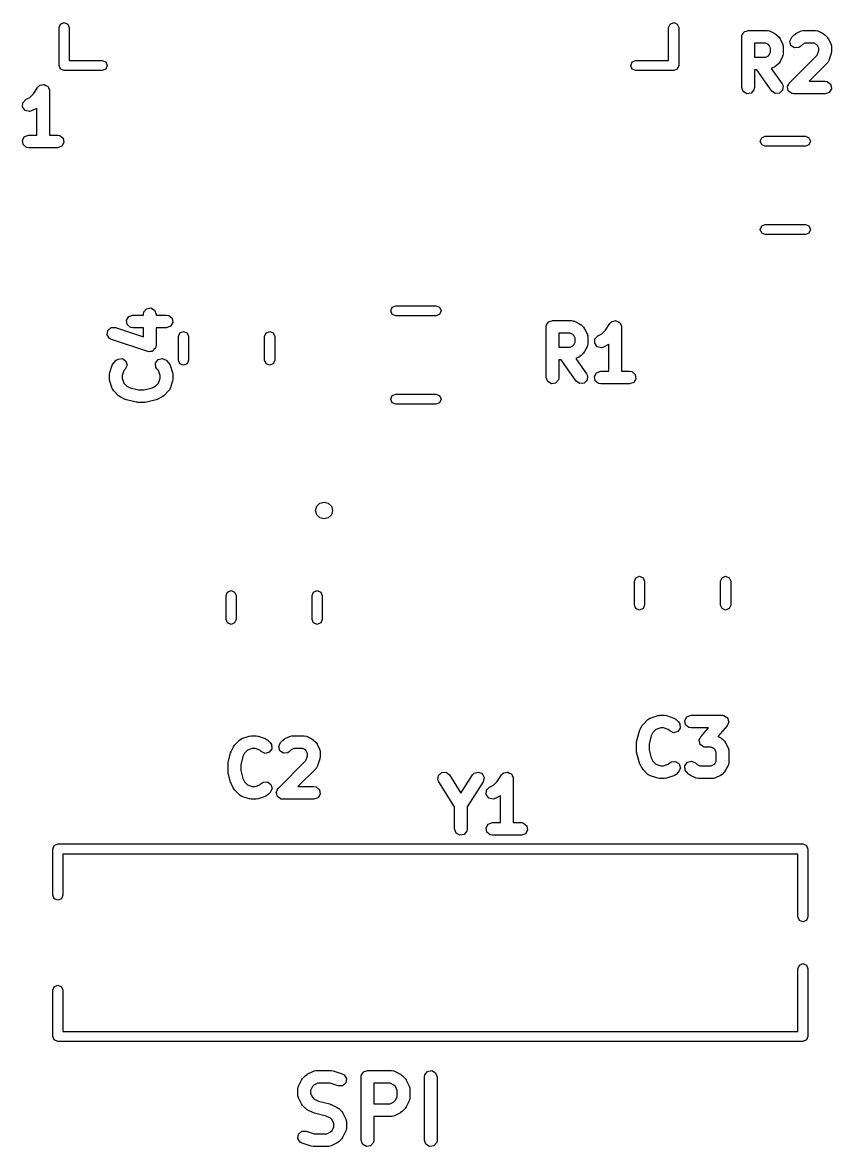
# Model space of a CAD drawing. Extents: x 83.4 to 116.6, y -116.6 to -83.4.
# Drawn here: x 95.9 to 105.48, y -116.41 to -103.1 of the extents above; entities that cross this region are included whole.
import ezdxf

# ---------------------------------------------------------------- set-up
doc = ezdxf.new("R2010")
doc.units = 0
doc.layers.add('BLACK', color=7, linetype='CONTINUOUS')

msp = doc.modelspace()

# ---------------------------------------------------------------- linework, layer by layer
at = {"layer": 'BLACK', "linetype": 'CONTINUOUS'}
for p, q in [((96.33, -103.16), (96.3476, -103.118)), ((96.33, -103.61), (96.33, -103.16)), ((96.3476, -103.118), (96.39, -103.1)), ((96.39, -103.1), (96.4324, -103.118)), ((96.4324, -103.118), (96.45, -103.16)), ((96.45, -103.16), (96.45, -103.55)), ((103.55, -103.16), (103.568, -103.118)), ((103.55, -103.55), (103.55, -103.16)), ((103.568, -103.118), (103.61, -103.1)), ((103.61, -103.1), (103.652, -103.118)), ((103.652, -103.118), (103.67, -103.16)), ((103.67, -103.16), (103.67, -103.61)), ((104.415, -103.271), (104.416, -103.261)), ((104.415, -103.871), (104.415, -103.271)), ((104.416, -103.258), (104.417, -103.255)), ((104.416, -103.261), (104.416, -103.258)), ((104.417, -103.255), (104.419, -103.245)), ((104.419, -103.245), (104.432, -103.23)), ((104.432, -103.23), (104.441, -103.213)), ((104.441, -103.213), (104.448, -103.211)), ((104.448, -103.211), (104.452, -103.206)), ((104.452, -103.206), (104.471, -103.203)), ((104.471, -103.203), (104.49, -103.196)), ((104.49, -103.196), (104.718, -103.196)), ((104.718, -103.196), (104.744, -103.2)), ((104.744, -103.2), (104.747, -103.203)), ((104.747, -103.203), (104.752, -103.204)), ((104.752, -103.204), (104.809, -103.232)), ((104.809, -103.232), (104.827, -103.246)), ((104.827, -103.246), (104.828, -103.246)), ((104.828, -103.246), (104.857, -103.275)), ((104.857, -103.275), (104.87, -103.293)), ((104.87, -103.293), (104.871, -103.294)), ((104.871, -103.294), (104.899, -103.352)), ((104.986, -103.321), (105.008, -103.275)), ((105.008, -103.275), (105.036, -103.246)), ((105.036, -103.246), (105.055, -103.234)), ((105.055, -103.234), (105.056, -103.232)), ((105.056, -103.232), (105.113, -103.204)), ((105.113, -103.204), (105.138, -103.196)), ((105.138, -103.196), (105.142, -103.197)), ((105.142, -103.197), (105.147, -103.196)), ((105.147, -103.196), (105.29, -103.196)), ((105.29, -103.196), (105.315, -103.2)), ((105.315, -103.2), (105.319, -103.203)), ((105.319, -103.203), (105.323, -103.204)), ((105.323, -103.204), (105.38, -103.232)), ((105.38, -103.232), (105.398, -103.246)), ((105.398, -103.246), (105.4, -103.246)), ((105.4, -103.246), (105.428, -103.275)), ((105.428, -103.275), (105.441, -103.293)), ((105.441, -103.293), (105.442, -103.294)), ((105.442, -103.294), (105.471, -103.352)), ((104.565, -103.346), (104.565, -103.51)), ((104.7, -103.346), (104.565, -103.346)), ((104.731, -103.361), (104.7, -103.346)), ((104.742, -103.372), (104.731, -103.361)), ((104.757, -103.403), (104.742, -103.372)), ((104.757, -103.453), (104.757, -103.403)), ((104.899, -103.352), (104.907, -103.377)), ((104.907, -103.377), (104.906, -103.381)), ((104.906, -103.381), (104.907, -103.385)), ((104.907, -103.385), (104.907, -103.471)), ((104.999, -103.371), (104.986, -103.321)), ((105.042, -103.4), (104.999, -103.371)), ((105.093, -103.396), (105.042, -103.4)), ((105.114, -103.381), (105.093, -103.396)), ((105.134, -103.361), (105.114, -103.381)), ((105.164, -103.346), (105.134, -103.361)), ((105.272, -103.346), (105.164, -103.346)), ((105.302, -103.361), (105.272, -103.346)), ((105.314, -103.372), (105.302, -103.361)), ((105.31, -103.488), (105.329, -103.43)), ((105.329, -103.403), (105.314, -103.372)), ((105.329, -103.43), (105.329, -103.403)), ((105.471, -103.352), (105.478, -103.377)), ((105.479, -103.442), (105.475, -103.464)), ((105.478, -103.377), (105.477, -103.381)), ((105.477, -103.381), (105.479, -103.385)), ((105.479, -103.385), (105.479, -103.442)), ((96.45, -103.55), (96.84, -103.55)), ((96.84, -103.55), (96.8824, -103.568)), ((96.8824, -103.568), (96.9, -103.61)), ((103.1, -103.61), (103.118, -103.568)), ((103.118, -103.568), (103.16, -103.55)), ((103.16, -103.55), (103.55, -103.55)), ((104.565, -103.51), (104.7, -103.51)), ((104.7, -103.51), (104.731, -103.495)), ((104.731, -103.495), (104.742, -103.484)), ((104.742, -103.484), (104.757, -103.453)), ((104.857, -103.581), (104.828, -103.61)), ((104.858, -103.58), (104.857, -103.581)), ((104.871, -103.562), (104.858, -103.58)), ((104.899, -103.504), (104.871, -103.562)), ((104.9, -103.5), (104.899, -103.504)), ((104.903, -103.497), (104.9, -103.5)), ((104.907, -103.471), (104.903, -103.497)), ((104.979, -103.818), (105.31, -103.488)), ((105.428, -103.581), (105.213, -103.796)), ((105.43, -103.577), (105.428, -103.581)), ((105.434, -103.575), (105.43, -103.577)), ((105.446, -103.552), (105.434, -103.575)), ((105.475, -103.466), (105.446, -103.552)), ((105.475, -103.464), (105.475, -103.466)), ((96.3476, -103.652), (96.33, -103.61)), ((96.39, -103.67), (96.3476, -103.652)), ((96.84, -103.67), (96.39, -103.67)), ((96.8824, -103.652), (96.84, -103.67)), ((96.9, -103.61), (96.8824, -103.652)), ((103.118, -103.652), (103.1, -103.61)), ((103.16, -103.67), (103.118, -103.652)), ((103.61, -103.67), (103.16, -103.67)), ((103.652, -103.652), (103.61, -103.67)), ((103.67, -103.61), (103.652, -103.652)), ((104.593, -103.66), (104.565, -103.66)), ((104.565, -103.66), (104.565, -103.871)), ((104.771, -103.914), (104.593, -103.66)), ((104.809, -103.624), (104.766, -103.645)), ((104.766, -103.645), (104.894, -103.828)), ((104.81, -103.622), (104.809, -103.624)), ((104.828, -103.61), (104.81, -103.622)), ((96.0792, -103.867), (96.0972, -103.848)), ((96.0972, -103.848), (96.1013, -103.847)), ((96.1013, -103.847), (96.1041, -103.844)), ((96.1041, -103.844), (96.1255, -103.84)), ((96.1255, -103.84), (96.1464, -103.834)), ((96.1464, -103.834), (96.1503, -103.835)), ((96.1503, -103.835), (96.1546, -103.835)), ((96.1546, -103.835), (96.1734, -103.845)), ((96.1734, -103.845), (96.1934, -103.854)), ((104.894, -103.828), (104.905, -103.851)), ((104.959, -103.858), (104.97, -103.838)), ((104.97, -103.838), (104.979, -103.818)), ((105.213, -103.796), (105.404, -103.796)), ((105.404, -103.796), (105.429, -103.8)), ((105.429, -103.8), (105.469, -103.833)), ((105.469, -103.833), (105.478, -103.884)), ((95.9829, -103.99), (96.0261, -103.946)), ((96.0261, -103.946), (96.0792, -103.867)), ((96.1934, -103.854), (96.1953, -103.858)), ((96.1953, -103.858), (96.199, -103.86)), ((96.199, -103.86), (96.2065, -103.881)), ((96.2065, -103.881), (96.2161, -103.9)), ((96.2161, -103.9), (96.2151, -103.904)), ((96.2151, -103.904), (96.2166, -103.908)), ((96.2166, -103.908), (96.2166, -104.433)), ((104.432, -103.919), (104.415, -103.871)), ((104.476, -103.945), (104.432, -103.919)), ((104.527, -103.936), (104.476, -103.945)), ((104.56, -103.897), (104.527, -103.936)), ((104.565, -103.871), (104.56, -103.897)), ((104.813, -103.943), (104.771, -103.914)), ((104.864, -103.939), (104.813, -103.943)), ((104.9, -103.903), (104.864, -103.939)), ((104.905, -103.851), (104.9, -103.903)), ((104.958, -103.864), (104.959, -103.861)), ((104.963, -103.886), (104.958, -103.864)), ((104.959, -103.861), (104.959, -103.858)), ((104.967, -103.908), (104.963, -103.886)), ((104.97, -103.911), (104.967, -103.908)), ((104.971, -103.914), (104.97, -103.911)), ((104.989, -103.927), (104.971, -103.914)), ((105.007, -103.941), (104.989, -103.927)), ((105.011, -103.942), (105.007, -103.941)), ((105.013, -103.943), (105.011, -103.942)), ((105.016, -103.943), (105.013, -103.943)), ((105.032, -103.946), (105.016, -103.943)), ((105.404, -103.946), (105.032, -103.946)), ((105.452, -103.928), (105.404, -103.946)), ((105.478, -103.884), (105.452, -103.928)), ((95.8982, -104.101), (95.9013, -104.05)), ((95.9288, -104.142), (95.8982, -104.101)), ((95.9013, -104.05), (95.9366, -104.013)), ((95.9366, -104.013), (95.9829, -103.99)), ((96.0666, -104.114), (96.0619, -104.117)), ((96.0666, -104.433), (96.0666, -104.114)), ((95.9787, -104.154), (95.9288, -104.142)), ((96.0037, -104.147), (95.9787, -104.154)), ((96.0608, -104.118), (96.0037, -104.147)), ((96.0619, -104.117), (96.0608, -104.118)), ((95.8963, -104.495), (95.9219, -104.451)), ((95.9052, -104.546), (95.8963, -104.495)), ((95.9219, -104.451), (95.9701, -104.433)), ((95.9701, -104.433), (96.0666, -104.433)), ((96.2166, -104.433), (96.313, -104.433)), ((96.313, -104.433), (96.3386, -104.438)), ((96.3386, -104.438), (96.3779, -104.471)), ((96.3779, -104.471), (96.3869, -104.521)), ((104.635, -104.507), (104.653, -104.465)), ((104.653, -104.549), (104.635, -104.507)), ((104.653, -104.465), (104.695, -104.447)), ((104.695, -104.447), (105.17, -104.447)), ((105.17, -104.447), (105.212, -104.465)), ((105.212, -104.465), (105.23, -104.507)), ((105.23, -104.507), (105.212, -104.549)), ((95.9445, -104.579), (95.9052, -104.546)), ((95.9701, -104.583), (95.9445, -104.579)), ((96.313, -104.583), (95.9701, -104.583)), ((96.3612, -104.566), (96.313, -104.583)), ((96.3869, -104.521), (96.3612, -104.566)), ((104.695, -104.567), (104.653, -104.549)), ((105.17, -104.567), (104.695, -104.567)), ((105.212, -104.549), (105.17, -104.567)), ((104.635, -105.552), (104.653, -105.51)), ((104.653, -105.594), (104.635, -105.552)), ((104.653, -105.51), (104.695, -105.492)), ((104.695, -105.492), (105.17, -105.492)), ((105.17, -105.492), (105.212, -105.51)), ((105.212, -105.51), (105.23, -105.552)), ((105.23, -105.552), (105.212, -105.594)), ((104.695, -105.612), (104.653, -105.594)), ((105.17, -105.612), (104.695, -105.612)), ((105.212, -105.594), (105.17, -105.612)), ((97.3323, -106.529), (97.3653, -106.49)), ((97.3653, -106.49), (97.4158, -106.481)), ((97.4158, -106.481), (97.4603, -106.506)), ((97.4603, -106.506), (97.4778, -106.554)), ((100.259, -106.516), (100.277, -106.474)), ((100.277, -106.474), (100.319, -106.456)), ((100.319, -106.456), (100.794, -106.456)), ((100.794, -106.456), (100.836, -106.474)), ((100.836, -106.474), (100.854, -106.516)), ((97.129, -106.627), (97.1546, -106.583)), ((97.1379, -106.678), (97.129, -106.627)), ((97.1546, -106.583), (97.2028, -106.565)), ((97.2028, -106.565), (97.3278, -106.565)), ((97.3278, -106.554), (97.3323, -106.529)), ((97.3278, -106.565), (97.3278, -106.554)), ((97.4778, -106.554), (97.4778, -106.565)), ((97.4778, -106.565), (97.6028, -106.565)), ((97.6028, -106.565), (97.6285, -106.57)), ((97.6285, -106.57), (97.6678, -106.603)), ((97.6678, -106.603), (97.6767, -106.653)), ((100.277, -106.559), (100.259, -106.516)), ((100.319, -106.576), (100.277, -106.559)), ((100.794, -106.576), (100.319, -106.576)), ((100.836, -106.559), (100.794, -106.576)), ((100.854, -106.516), (100.836, -106.559)), ((102.132, -106.646), (102.136, -106.641)), ((102.136, -106.641), (102.156, -106.638)), ((102.156, -106.638), (102.174, -106.631)), ((102.174, -106.631), (102.403, -106.631)), ((102.403, -106.631), (102.428, -106.636)), ((102.428, -106.636), (102.432, -106.638)), ((102.432, -106.638), (102.436, -106.639)), ((102.436, -106.639), (102.493, -106.668)), ((102.872, -106.646), (102.877, -106.644)), ((102.877, -106.644), (102.879, -106.641)), ((102.879, -106.641), (102.901, -106.637)), ((102.901, -106.637), (102.922, -106.631)), ((102.922, -106.631), (102.926, -106.633)), ((102.926, -106.633), (102.93, -106.632)), ((102.93, -106.632), (102.949, -106.643)), ((102.949, -106.643), (102.969, -106.652)), ((96.9008, -106.798), (96.9083, -106.747)), ((96.9083, -106.747), (96.9467, -106.713)), ((96.9467, -106.713), (96.998, -106.712)), ((96.998, -106.712), (97.3278, -106.822)), ((97.1772, -106.711), (97.1379, -106.678)), ((97.2028, -106.715), (97.1772, -106.711)), ((97.3278, -106.715), (97.2028, -106.715)), ((97.3278, -106.822), (97.3278, -106.715)), ((97.6028, -106.715), (97.4778, -106.715)), ((97.4778, -106.715), (97.4778, -106.926)), ((97.651, -106.698), (97.6028, -106.715)), ((97.6767, -106.653), (97.651, -106.698)), ((97.7444, -106.82), (97.762, -106.778)), ((97.762, -106.778), (97.8044, -106.76)), ((97.8044, -106.76), (97.8469, -106.778)), ((97.8469, -106.778), (97.8644, -106.82)), ((98.7644, -106.82), (98.782, -106.778)), ((98.782, -106.778), (98.8244, -106.76)), ((98.8244, -106.76), (98.8669, -106.778)), ((98.8669, -106.778), (98.8844, -106.82)), ((102.099, -106.706), (102.101, -106.696)), ((102.099, -107.306), (102.099, -106.706)), ((102.1, -106.693), (102.102, -106.69)), ((102.101, -106.696), (102.1, -106.693)), ((102.102, -106.69), (102.103, -106.68)), ((102.103, -106.68), (102.116, -106.665)), ((102.116, -106.665), (102.126, -106.649)), ((102.126, -106.649), (102.132, -106.646)), ((102.493, -106.668), (102.511, -106.681)), ((102.511, -106.681), (102.513, -106.682)), ((102.513, -106.682), (102.541, -106.71)), ((102.541, -106.71), (102.554, -106.729)), ((102.554, -106.729), (102.555, -106.73)), ((102.555, -106.73), (102.584, -106.787)), ((102.758, -106.787), (102.801, -106.744)), ((102.801, -106.744), (102.854, -106.664)), ((102.854, -106.664), (102.872, -106.646)), ((102.969, -106.652), (102.971, -106.656)), ((102.971, -106.656), (102.974, -106.658)), ((102.974, -106.658), (102.982, -106.678)), ((102.982, -106.678), (102.991, -106.698)), ((102.991, -106.698), (102.99, -106.702)), ((102.99, -106.702), (102.992, -106.706)), ((102.992, -106.706), (102.992, -107.231)), ((96.9276, -106.842), (96.9008, -106.798)), ((96.9505, -106.854), (96.9276, -106.842)), ((97.3791, -106.997), (96.9505, -106.854)), ((97.7444, -107.101), (97.7444, -106.82)), ((97.8644, -106.82), (97.8644, -107.101)), ((98.7644, -107.101), (98.7644, -106.82)), ((98.8844, -106.82), (98.8844, -107.101)), ((102.249, -106.781), (102.249, -106.945)), ((102.385, -106.781), (102.249, -106.781)), ((102.415, -106.796), (102.385, -106.781)), ((102.427, -106.808), (102.415, -106.796)), ((102.442, -106.838), (102.427, -106.808)), ((102.427, -106.919), (102.442, -106.888)), ((102.442, -106.888), (102.442, -106.838)), ((102.584, -106.787), (102.591, -106.812)), ((102.592, -106.906), (102.587, -106.932)), ((102.591, -106.812), (102.59, -106.816)), ((102.59, -106.816), (102.592, -106.82)), ((102.592, -106.82), (102.592, -106.906)), ((102.674, -106.899), (102.677, -106.848)), ((102.704, -106.94), (102.674, -106.899)), ((102.677, -106.848), (102.712, -106.81)), ((102.712, -106.81), (102.758, -106.787)), ((97.3848, -106.997), (97.3791, -106.997)), ((97.3898, -107), (97.3848, -106.997)), ((97.4099, -106.996), (97.3898, -107)), ((97.4304, -106.996), (97.4099, -106.996)), ((97.4347, -106.992), (97.4304, -106.996)), ((97.4403, -106.991), (97.4347, -106.992)), ((97.4535, -106.975), (97.4403, -106.991)), ((97.4688, -106.962), (97.4535, -106.975)), ((97.4696, -106.956), (97.4688, -106.962)), ((97.4733, -106.952), (97.4696, -106.956)), ((97.4778, -106.926), (97.4733, -106.952)), ((102.249, -106.945), (102.385, -106.945)), ((102.385, -106.945), (102.415, -106.93)), ((102.415, -106.93), (102.427, -106.919)), ((102.541, -107.016), (102.513, -107.045)), ((102.542, -107.015), (102.541, -107.016)), ((102.555, -106.997), (102.542, -107.015)), ((102.584, -106.94), (102.555, -106.997)), ((102.587, -106.932), (102.584, -106.935)), ((102.584, -106.935), (102.584, -106.94)), ((102.754, -106.952), (102.704, -106.94)), ((102.779, -106.945), (102.754, -106.952)), ((102.836, -106.916), (102.779, -106.945)), ((102.837, -106.915), (102.836, -106.916)), ((102.842, -106.912), (102.837, -106.915)), ((102.842, -107.231), (102.842, -106.912)), ((96.9317, -107.245), (96.9602, -107.159)), ((96.9602, -107.159), (96.9726, -107.136)), ((96.9726, -107.136), (96.9765, -107.134)), ((96.9765, -107.134), (96.9784, -107.13)), ((96.9784, -107.13), (97.0069, -107.101)), ((97.0069, -107.101), (97.0283, -107.087)), ((97.0283, -107.087), (97.0794, -107.082)), ((97.0794, -107.082), (97.1214, -107.111)), ((97.1347, -107.161), (97.113, -107.208)), ((97.1214, -107.111), (97.1347, -107.161)), ((97.4732, -107.135), (97.5027, -107.093)), ((97.4777, -107.186), (97.4732, -107.135)), ((97.5027, -107.093), (97.5522, -107.08)), ((97.5522, -107.08), (97.5987, -107.101)), ((97.5987, -107.101), (97.6273, -107.13)), ((97.6273, -107.13), (97.6422, -107.151)), ((97.6422, -107.151), (97.6426, -107.156)), ((97.6426, -107.156), (97.6454, -107.159)), ((97.6454, -107.159), (97.674, -107.245)), ((97.762, -107.144), (97.7444, -107.101)), ((97.8044, -107.161), (97.762, -107.144)), ((97.8469, -107.144), (97.8044, -107.161)), ((97.8644, -107.101), (97.8469, -107.144)), ((98.782, -107.144), (98.7644, -107.101)), ((98.8244, -107.161), (98.782, -107.144)), ((98.8669, -107.144), (98.8244, -107.161)), ((98.8844, -107.101), (98.8669, -107.144)), ((102.278, -107.095), (102.249, -107.095)), ((102.249, -107.095), (102.249, -107.306)), ((102.455, -107.349), (102.278, -107.095)), ((102.493, -107.059), (102.45, -107.08)), ((102.45, -107.08), (102.578, -107.263)), ((102.494, -107.058), (102.493, -107.059)), ((102.513, -107.045), (102.494, -107.058)), ((96.9278, -107.269), (96.9317, -107.247)), ((96.9278, -107.326), (96.9278, -107.269)), ((96.9317, -107.247), (96.9317, -107.245)), ((97.0969, -107.224), (97.0778, -107.281)), ((97.0778, -107.281), (97.0778, -107.314)), ((97.113, -107.208), (97.0969, -107.224)), ((97.4926, -107.208), (97.4777, -107.186)), ((97.5087, -107.224), (97.4926, -107.208)), ((97.5278, -107.281), (97.5087, -107.224)), ((97.5278, -107.314), (97.5278, -107.281)), ((97.674, -107.245), (97.6773, -107.267)), ((97.6773, -107.267), (97.6778, -107.269)), ((97.6778, -107.269), (97.6778, -107.326)), ((102.117, -107.354), (102.099, -107.306)), ((102.249, -107.306), (102.244, -107.332)), ((102.578, -107.263), (102.589, -107.287)), ((102.589, -107.287), (102.585, -107.338)), ((102.672, -107.293), (102.697, -107.249)), ((102.68, -107.344), (102.672, -107.293)), ((102.697, -107.249), (102.745, -107.231)), ((102.745, -107.231), (102.842, -107.231)), ((102.992, -107.231), (103.088, -107.231)), ((103.088, -107.231), (103.114, -107.236)), ((103.114, -107.236), (103.153, -107.269)), ((103.153, -107.269), (103.162, -107.319)), ((96.9284, -107.327), (96.9278, -107.326)), ((96.9317, -107.35), (96.9284, -107.327)), ((96.9602, -107.435), (96.9317, -107.35)), ((96.963, -107.439), (96.9602, -107.435)), ((96.9634, -107.443), (96.963, -107.439)), ((96.9784, -107.465), (96.9634, -107.443)), ((97.0778, -107.314), (97.0969, -107.371)), ((97.0969, -107.371), (97.133, -107.407)), ((97.133, -107.407), (97.1719, -107.427)), ((97.1719, -107.427), (97.2692, -107.451)), ((97.3364, -107.451), (97.4338, -107.427)), ((97.4338, -107.427), (97.4727, -107.407)), ((97.4727, -107.407), (97.5087, -107.371)), ((97.5087, -107.371), (97.5278, -107.314)), ((97.6454, -107.435), (97.633, -107.458)), ((97.674, -107.35), (97.6454, -107.435)), ((97.6778, -107.326), (97.6739, -107.348)), ((97.6739, -107.348), (97.674, -107.35)), ((102.161, -107.38), (102.117, -107.354)), ((102.211, -107.371), (102.161, -107.38)), ((102.244, -107.332), (102.211, -107.371)), ((102.497, -107.378), (102.455, -107.349)), ((102.549, -107.374), (102.497, -107.378)), ((102.585, -107.338), (102.549, -107.374)), ((102.72, -107.377), (102.68, -107.344)), ((102.745, -107.381), (102.72, -107.377)), ((103.088, -107.381), (102.745, -107.381)), ((103.136, -107.363), (103.088, -107.381)), ((103.162, -107.319), (103.136, -107.363)), ((97.0355, -107.522), (96.9784, -107.465)), ((97.037, -107.522), (97.0355, -107.522)), ((97.055, -107.536), (97.037, -107.522)), ((97.1121, -107.564), (97.055, -107.536)), ((97.1157, -107.565), (97.1121, -107.564)), ((97.1275, -107.57), (97.1157, -107.565)), ((97.2418, -107.599), (97.1275, -107.57)), ((97.2692, -107.451), (97.3364, -107.451)), ((97.4782, -107.57), (97.3639, -107.599)), ((97.4811, -107.568), (97.4782, -107.57)), ((97.4935, -107.564), (97.4811, -107.568)), ((97.5506, -107.536), (97.4935, -107.564)), ((97.5518, -107.535), (97.5506, -107.536)), ((97.5701, -107.522), (97.5518, -107.535)), ((97.6273, -107.465), (97.5701, -107.522)), ((97.6292, -107.461), (97.6273, -107.465)), ((97.633, -107.458), (97.6292, -107.461)), ((100.259, -107.561), (100.277, -107.519)), ((100.277, -107.604), (100.259, -107.561)), ((100.277, -107.519), (100.319, -107.501)), ((100.319, -107.501), (100.794, -107.501)), ((100.794, -107.501), (100.836, -107.519)), ((100.836, -107.519), (100.854, -107.561)), ((100.854, -107.561), (100.836, -107.604)), ((97.2452, -107.598), (97.2418, -107.599)), ((97.26, -107.601), (97.2452, -107.598)), ((97.3457, -107.601), (97.26, -107.601)), ((97.3489, -107.6), (97.3457, -107.601)), ((97.3639, -107.599), (97.3489, -107.6)), ((100.319, -107.621), (100.277, -107.604)), ((100.794, -107.621), (100.319, -107.621)), ((100.836, -107.604), (100.794, -107.621)), ((99.3686, -108.88), (99.382, -108.83)), ((99.382, -108.93), (99.3686, -108.88)), ((99.382, -108.83), (99.4186, -108.794)), ((99.4186, -108.794), (99.4682, -108.78)), ((99.4682, -108.78), (99.4685, -108.78)), ((99.4685, -108.78), (99.4685, -108.78)), ((99.4685, -108.78), (99.4686, -108.78)), ((99.4686, -108.78), (99.4686, -108.78)), ((99.4686, -108.78), (99.5186, -108.793)), ((99.4686, -108.88), (99.4686, -108.88)), ((99.4686, -108.88), (99.4686, -108.88)), ((99.4686, -108.88), (99.4686, -108.88)), ((99.5186, -108.793), (99.5552, -108.83)), ((99.5552, -108.83), (99.5686, -108.88)), ((99.5686, -108.88), (99.5552, -108.93)), ((99.4186, -108.967), (99.382, -108.93)), ((99.4685, -108.98), (99.4186, -108.967)), ((99.5186, -108.967), (99.4685, -108.98)), ((99.4685, -108.98), (99.4685, -108.98)), ((99.5552, -108.93), (99.5186, -108.967)), ((103.145, -109.719), (103.162, -109.677)), ((103.162, -109.677), (103.205, -109.659)), ((103.205, -109.659), (103.247, -109.677)), ((103.247, -109.677), (103.265, -109.719)), ((104.165, -109.719), (104.182, -109.677)), ((104.182, -109.677), (104.225, -109.659)), ((104.225, -109.659), (104.267, -109.677)), ((104.267, -109.677), (104.285, -109.719)), ((98.3247, -109.847), (98.3671, -109.829)), ((98.3671, -109.829), (98.4095, -109.847)), ((99.3447, -109.847), (99.3871, -109.829)), ((99.3871, -109.829), (99.4295, -109.847)), ((103.145, -110), (103.145, -109.719)), ((103.265, -109.719), (103.265, -110)), ((104.165, -110), (104.165, -109.719)), ((104.285, -109.719), (104.285, -110)), ((98.3071, -109.889), (98.3247, -109.847)), ((98.3071, -110.171), (98.3071, -109.889)), ((98.4095, -109.847), (98.4271, -109.889)), ((98.4271, -109.889), (98.4271, -110.171)), ((99.3271, -109.889), (99.3447, -109.847)), ((99.3271, -110.171), (99.3271, -109.889)), ((99.4295, -109.847), (99.4471, -109.889)), ((99.4471, -109.889), (99.4471, -110.171)), ((103.162, -110.043), (103.145, -110)), ((103.205, -110.06), (103.162, -110.043)), ((103.247, -110.043), (103.205, -110.06)), ((103.265, -110), (103.247, -110.043)), ((104.182, -110.043), (104.165, -110)), ((104.225, -110.06), (104.182, -110.043)), ((104.267, -110.043), (104.225, -110.06)), ((104.285, -110), (104.267, -110.043)), ((98.3247, -110.213), (98.3071, -110.171)), ((98.3671, -110.231), (98.3247, -110.213)), ((98.4095, -110.213), (98.3671, -110.231)), ((98.4271, -110.171), (98.4095, -110.213)), ((99.3447, -110.213), (99.3271, -110.171)), ((99.3871, -110.231), (99.3447, -110.213)), ((99.4295, -110.213), (99.3871, -110.231)), ((99.4471, -110.171), (99.4295, -110.213)), ((103.205, -111.491), (103.233, -111.433)), ((103.233, -111.433), (103.247, -111.415)), ((103.247, -111.415), (103.248, -111.414)), ((103.248, -111.414), (103.305, -111.357)), ((103.305, -111.357), (103.326, -111.342)), ((103.326, -111.342), (103.33, -111.341)), ((103.33, -111.341), (103.334, -111.339)), ((103.334, -111.339), (103.42, -111.31)), ((103.42, -111.31), (103.442, -111.307)), ((103.442, -111.307), (103.443, -111.306)), ((103.443, -111.306), (103.501, -111.306)), ((103.501, -111.306), (103.523, -111.31)), ((103.523, -111.31), (103.524, -111.31)), ((103.524, -111.31), (103.61, -111.339)), ((103.61, -111.339), (103.633, -111.351)), ((103.633, -111.351), (103.635, -111.355)), ((103.635, -111.355), (103.639, -111.357)), ((103.639, -111.357), (103.668, -111.385)), ((103.668, -111.385), (103.683, -111.407)), ((103.683, -111.407), (103.687, -111.458)), ((103.741, -111.368), (103.767, -111.324)), ((103.75, -111.419), (103.741, -111.368)), ((103.789, -111.452), (103.75, -111.419)), ((103.767, -111.324), (103.815, -111.306)), ((103.815, -111.306), (104.186, -111.306)), ((104.243, -111.431), (104.133, -111.556)), ((104.186, -111.306), (104.197, -111.308)), ((104.197, -111.308), (104.201, -111.308)), ((104.201, -111.308), (104.203, -111.309)), ((104.203, -111.309), (104.212, -111.311)), ((104.212, -111.311), (104.227, -111.324)), ((104.227, -111.324), (104.245, -111.334)), ((104.25, -111.412), (104.243, -111.431)), ((104.245, -111.334), (104.247, -111.34)), ((104.247, -111.34), (104.251, -111.344)), ((104.26, -111.394), (104.25, -111.412)), ((104.251, -111.344), (104.255, -111.364)), ((104.255, -111.364), (104.261, -111.383)), ((104.261, -111.383), (104.259, -111.388)), ((104.259, -111.388), (104.26, -111.394)), ((98.4963, -111.583), (98.582, -111.554)), ((98.582, -111.554), (98.6042, -111.551)), ((98.6042, -111.551), (98.6057, -111.55)), ((98.6057, -111.55), (98.6628, -111.55)), ((98.6628, -111.55), (98.6849, -111.554)), ((98.6849, -111.554), (98.6866, -111.554)), ((98.6866, -111.554), (98.7723, -111.583)), ((99.0007, -111.587), (99.0579, -111.558)), ((99.0579, -111.558), (99.0828, -111.551)), ((99.0828, -111.551), (99.0872, -111.552)), ((99.0872, -111.552), (99.0914, -111.55)), ((99.0914, -111.55), (99.2343, -111.55)), ((99.2343, -111.55), (99.2599, -111.555)), ((99.2599, -111.555), (99.2634, -111.558)), ((99.2634, -111.558), (99.2678, -111.558)), ((99.2678, -111.558), (99.3249, -111.587)), ((103.171, -111.62), (103.199, -111.506)), ((103.199, -111.506), (103.205, -111.494)), ((103.205, -111.494), (103.205, -111.491)), ((103.343, -111.55), (103.318, -111.648)), ((103.362, -111.511), (103.343, -111.55)), ((103.398, -111.475), (103.362, -111.511)), ((103.456, -111.456), (103.398, -111.475)), ((103.488, -111.456), (103.456, -111.456)), ((103.546, -111.475), (103.488, -111.456)), ((103.562, -111.491), (103.546, -111.475)), ((103.608, -111.513), (103.562, -111.491)), ((103.658, -111.5), (103.608, -111.513)), ((103.687, -111.458), (103.658, -111.5)), ((103.815, -111.456), (103.789, -111.452)), ((104.021, -111.456), (103.815, -111.456)), ((103.923, -111.579), (103.93, -111.56)), ((103.93, -111.56), (104.021, -111.456)), ((104.133, -111.556), (104.163, -111.571)), ((104.163, -111.571), (104.181, -111.585)), ((98.3672, -111.735), (98.3958, -111.678)), ((98.3958, -111.678), (98.4091, -111.66)), ((98.4091, -111.66), (98.4098, -111.658)), ((98.4098, -111.658), (98.4669, -111.601)), ((98.4669, -111.601), (98.4883, -111.586)), ((98.4883, -111.586), (98.4928, -111.586)), ((98.4928, -111.586), (98.4963, -111.583)), ((98.6179, -111.7), (98.5605, -111.72)), ((98.6507, -111.7), (98.6179, -111.7)), ((98.708, -111.72), (98.6507, -111.7)), ((98.7723, -111.583), (98.7952, -111.595)), ((98.7952, -111.595), (98.7975, -111.599)), ((98.7975, -111.599), (98.8016, -111.601)), ((98.8016, -111.601), (98.8302, -111.63)), ((98.8496, -111.702), (98.8201, -111.744)), ((98.8302, -111.63), (98.8451, -111.651)), ((98.8451, -111.651), (98.8496, -111.702)), ((98.931, -111.676), (98.9527, -111.63)), ((98.9443, -111.726), (98.931, -111.676)), ((98.9527, -111.63), (98.9812, -111.601)), ((98.9812, -111.601), (98.9996, -111.588)), ((98.9996, -111.588), (99.0007, -111.587)), ((99.1091, -111.7), (99.0787, -111.716)), ((99.2166, -111.7), (99.1091, -111.7)), ((99.247, -111.716), (99.2166, -111.7)), ((99.3249, -111.587), (99.343, -111.6)), ((99.343, -111.6), (99.3444, -111.601)), ((99.3444, -111.601), (99.373, -111.63)), ((99.373, -111.63), (99.3859, -111.648)), ((99.3859, -111.648), (99.3871, -111.649)), ((99.3871, -111.649), (99.4156, -111.706)), ((103.168, -111.638), (103.171, -111.624)), ((103.168, -111.724), (103.168, -111.638)), ((103.171, -111.624), (103.171, -111.62)), ((103.318, -111.648), (103.318, -111.715)), ((103.911, -111.608), (103.913, -111.603)), ((103.918, -111.627), (103.911, -111.608)), ((103.912, -111.597), (103.923, -111.579)), ((103.913, -111.603), (103.912, -111.597)), ((103.921, -111.647), (103.918, -111.627)), ((103.926, -111.651), (103.921, -111.647)), ((103.928, -111.657), (103.926, -111.651)), ((103.945, -111.667), (103.928, -111.657)), ((103.961, -111.68), (103.945, -111.667)), ((103.969, -111.682), (103.961, -111.68)), ((103.972, -111.683), (103.969, -111.682)), ((103.975, -111.683), (103.972, -111.683)), ((103.986, -111.685), (103.975, -111.683)), ((104.054, -111.685), (103.986, -111.685)), ((104.085, -111.7), (104.054, -111.685)), ((104.096, -111.711), (104.085, -111.7)), ((104.181, -111.585), (104.182, -111.585)), ((104.182, -111.585), (104.211, -111.614)), ((104.211, -111.614), (104.224, -111.632)), ((104.224, -111.632), (104.225, -111.633)), ((104.225, -111.633), (104.253, -111.691)), ((104.253, -111.691), (104.261, -111.716)), ((98.3329, -111.864), (98.3615, -111.75)), ((98.3615, -111.75), (98.3668, -111.738)), ((98.3668, -111.738), (98.3672, -111.735)), ((98.505, -111.795), (98.4807, -111.892)), ((98.5245, -111.756), (98.505, -111.795)), ((98.5605, -111.72), (98.5245, -111.756)), ((98.7241, -111.736), (98.708, -111.72)), ((98.7706, -111.757), (98.7241, -111.736)), ((98.8201, -111.744), (98.7706, -111.757)), ((98.9863, -111.755), (98.9443, -111.726)), ((99.0374, -111.751), (98.9863, -111.755)), ((99.0587, -111.736), (99.0374, -111.751)), ((99.0787, -111.716), (99.0587, -111.736)), ((99.2583, -111.727), (99.247, -111.716)), ((99.2544, -111.842), (99.2736, -111.785)), ((99.2736, -111.757), (99.2583, -111.727)), ((99.2736, -111.785), (99.2736, -111.757)), ((99.4197, -111.821), (99.3911, -111.906)), ((99.4156, -111.706), (99.4231, -111.731)), ((99.4235, -111.797), (99.4197, -111.819)), ((99.4197, -111.819), (99.4197, -111.821)), ((99.4231, -111.731), (99.422, -111.736)), ((99.422, -111.736), (99.4235, -111.74)), ((99.4235, -111.74), (99.4235, -111.797)), ((103.17, -111.727), (103.168, -111.724)), ((103.171, -111.742), (103.17, -111.727)), ((103.199, -111.857), (103.171, -111.742)), ((103.318, -111.715), (103.343, -111.812)), ((103.343, -111.812), (103.362, -111.851)), ((104.111, -111.742), (104.096, -111.711)), ((104.111, -111.849), (104.111, -111.742)), ((104.261, -111.716), (104.26, -111.72)), ((104.26, -111.72), (104.261, -111.724)), ((104.261, -111.724), (104.261, -111.867)), ((98.3307, -111.883), (98.3333, -111.868)), ((98.3307, -111.968), (98.3307, -111.883)), ((98.3319, -111.972), (98.3307, -111.968)), ((98.3333, -111.868), (98.3329, -111.864)), ((98.4807, -111.892), (98.4807, -111.959)), ((98.4807, -111.959), (98.505, -112.056)), ((98.9241, -112.172), (99.2544, -111.842)), ((99.373, -111.936), (99.1582, -112.15)), ((99.3749, -111.932), (99.373, -111.936)), ((99.3787, -111.929), (99.3749, -111.932)), ((99.3911, -111.906), (99.3787, -111.929)), ((103.201, -111.86), (103.199, -111.857)), ((103.205, -111.872), (103.201, -111.86)), ((103.233, -111.929), (103.205, -111.872)), ((103.235, -111.93), (103.233, -111.929)), ((103.248, -111.949), (103.235, -111.93)), ((103.305, -112.006), (103.248, -111.949)), ((103.362, -111.851), (103.398, -111.887)), ((103.398, -111.887), (103.456, -111.906)), ((103.456, -111.906), (103.488, -111.906)), ((103.488, -111.906), (103.546, -111.887)), ((103.546, -111.887), (103.562, -111.871)), ((103.562, -111.871), (103.583, -111.856)), ((103.583, -111.856), (103.634, -111.852)), ((103.634, -111.852), (103.676, -111.881)), ((103.69, -111.931), (103.668, -111.977)), ((103.676, -111.881), (103.69, -111.931)), ((103.742, -111.905), (103.772, -111.863)), ((103.747, -111.956), (103.742, -111.905)), ((103.762, -111.977), (103.747, -111.956)), ((103.772, -111.863), (103.821, -111.849)), ((103.821, -111.849), (103.868, -111.871)), ((103.868, -111.871), (103.888, -111.891)), ((103.888, -111.891), (103.918, -111.906)), ((103.918, -111.906), (104.054, -111.906)), ((104.054, -111.906), (104.085, -111.891)), ((104.085, -111.891), (104.096, -111.88)), ((104.096, -111.88), (104.111, -111.849)), ((104.225, -111.958), (104.211, -111.976)), ((104.253, -111.901), (104.225, -111.958)), ((104.254, -111.896), (104.253, -111.901)), ((104.257, -111.893), (104.254, -111.896)), ((104.261, -111.867), (104.257, -111.893)), ((98.3329, -111.987), (98.3319, -111.972)), ((98.3615, -112.101), (98.3329, -111.987)), ((98.3635, -112.104), (98.3615, -112.101)), ((98.505, -112.056), (98.5245, -112.095)), ((98.5245, -112.095), (98.5605, -112.131)), ((98.7241, -112.115), (98.7454, -112.1)), ((98.7454, -112.1), (98.7965, -112.096)), ((98.7965, -112.096), (98.8386, -112.125)), ((100.817, -112.069), (100.824, -112.018)), ((100.827, -112.093), (100.817, -112.069)), ((100.824, -112.018), (100.862, -111.983)), ((101.015, -112.389), (100.827, -112.093)), ((100.862, -111.983), (100.913, -111.981)), ((100.913, -111.981), (100.954, -112.013)), ((100.954, -112.013), (101.09, -112.227)), ((101.09, -112.227), (101.227, -112.013)), ((101.354, -112.093), (101.165, -112.389)), ((101.227, -112.013), (101.245, -111.993)), ((101.245, -111.993), (101.294, -111.978)), ((101.294, -111.978), (101.341, -111.997)), ((101.341, -111.997), (101.365, -112.043)), ((101.365, -112.043), (101.354, -112.093)), ((101.474, -112.134), (101.518, -112.091)), ((101.518, -112.091), (101.571, -112.011)), ((101.571, -112.011), (101.589, -111.992)), ((101.589, -111.992), (101.593, -111.991)), ((101.593, -111.991), (101.596, -111.988)), ((101.596, -111.988), (101.617, -111.984)), ((101.617, -111.984), (101.638, -111.978)), ((101.638, -111.978), (101.642, -111.98)), ((101.642, -111.98), (101.646, -111.979)), ((101.646, -111.979), (101.665, -111.99)), ((101.665, -111.99), (101.685, -111.999)), ((101.685, -111.999), (101.687, -112.002)), ((101.687, -112.002), (101.691, -112.005)), ((101.691, -112.005), (101.698, -112.025)), ((101.698, -112.025), (101.708, -112.045)), ((101.708, -112.045), (101.707, -112.049)), ((101.707, -112.049), (101.708, -112.053)), ((101.708, -112.053), (101.708, -112.578)), ((103.309, -112.008), (103.305, -112.006)), ((103.311, -112.011), (103.309, -112.008)), ((103.334, -112.024), (103.311, -112.011)), ((103.42, -112.052), (103.334, -112.024)), ((103.421, -112.052), (103.42, -112.052)), ((103.443, -112.056), (103.421, -112.052)), ((103.501, -112.056), (103.443, -112.056)), ((103.502, -112.056), (103.501, -112.056)), ((103.524, -112.052), (103.502, -112.056)), ((103.61, -112.024), (103.524, -112.052)), ((103.614, -112.021), (103.61, -112.024)), ((103.618, -112.021), (103.614, -112.021)), ((103.639, -112.006), (103.618, -112.021)), ((103.668, -111.977), (103.639, -112.006)), ((103.79, -112.006), (103.762, -111.977)), ((103.792, -112.006), (103.79, -112.006)), ((103.81, -112.02), (103.792, -112.006)), ((103.867, -112.048), (103.81, -112.02)), ((103.871, -112.049), (103.867, -112.048)), ((103.875, -112.052), (103.871, -112.049)), ((103.901, -112.056), (103.875, -112.052)), ((104.072, -112.056), (103.901, -112.056)), ((104.076, -112.055), (104.072, -112.056)), ((104.081, -112.056), (104.076, -112.055)), ((104.106, -112.048), (104.081, -112.056)), ((104.163, -112.02), (104.106, -112.048)), ((104.164, -112.019), (104.163, -112.02)), ((104.182, -112.006), (104.164, -112.019)), ((104.211, -111.977), (104.182, -112.006)), ((104.211, -111.976), (104.211, -111.977)), ((98.3672, -112.116), (98.3635, -112.104)), ((98.3958, -112.173), (98.3672, -112.116)), ((98.3969, -112.174), (98.3958, -112.173)), ((98.4098, -112.193), (98.3969, -112.174)), ((98.4669, -112.25), (98.4098, -112.193)), ((98.5605, -112.131), (98.6179, -112.15)), ((98.6179, -112.15), (98.6507, -112.15)), ((98.6507, -112.15), (98.708, -112.131)), ((98.708, -112.131), (98.7241, -112.115)), ((98.8302, -112.221), (98.8016, -112.25)), ((98.8518, -112.175), (98.8302, -112.221)), ((98.8386, -112.125), (98.8518, -112.175)), ((98.9024, -112.219), (98.9039, -112.216)), ((98.9082, -112.241), (98.9024, -112.219)), ((98.9033, -112.212), (98.9146, -112.193)), ((98.9039, -112.216), (98.9033, -112.212)), ((98.9146, -112.193), (98.9241, -112.172)), ((99.1582, -112.15), (99.3485, -112.15)), ((99.3485, -112.15), (99.3742, -112.155)), ((99.3742, -112.155), (99.4135, -112.188)), ((99.4135, -112.188), (99.4224, -112.239)), ((101.39, -112.246), (101.393, -112.194)), ((101.393, -112.194), (101.428, -112.157)), ((101.428, -112.157), (101.474, -112.134)), ((98.471, -112.252), (98.4669, -112.25)), ((98.4734, -112.256), (98.471, -112.252)), ((98.4963, -112.268), (98.4734, -112.256)), ((98.582, -112.297), (98.4963, -112.268)), ((98.5836, -112.297), (98.582, -112.297)), ((98.6057, -112.3), (98.5836, -112.297)), ((98.6628, -112.3), (98.6057, -112.3)), ((98.6644, -112.3), (98.6628, -112.3)), ((98.6866, -112.297), (98.6644, -112.3)), ((98.7723, -112.268), (98.6866, -112.297)), ((98.7758, -112.265), (98.7723, -112.268)), ((98.7802, -112.265), (98.7758, -112.265)), ((98.8016, -112.25), (98.7802, -112.265)), ((98.9122, -112.263), (98.9082, -112.241)), ((98.9148, -112.265), (98.9122, -112.263)), ((98.9157, -112.269), (98.9148, -112.265)), ((98.9342, -112.281), (98.9157, -112.269)), ((98.9515, -112.296), (98.9342, -112.281)), ((98.9561, -112.297), (98.9515, -112.296)), ((98.9577, -112.298), (98.9561, -112.297)), ((98.961, -112.298), (98.9577, -112.298)), ((98.9771, -112.3), (98.961, -112.298)), ((99.3485, -112.3), (98.9771, -112.3)), ((99.3968, -112.283), (99.3485, -112.3)), ((99.4224, -112.239), (99.3968, -112.283)), ((101.42, -112.287), (101.39, -112.246)), ((101.47, -112.299), (101.42, -112.287)), ((101.495, -112.291), (101.47, -112.299)), ((101.552, -112.263), (101.495, -112.291)), ((101.554, -112.262), (101.552, -112.263)), ((101.558, -112.258), (101.554, -112.262)), ((101.558, -112.578), (101.558, -112.258)), ((101.015, -112.653), (101.015, -112.389)), ((101.165, -112.389), (101.165, -112.653)), ((101.388, -112.64), (101.414, -112.595)), ((101.414, -112.595), (101.462, -112.578)), ((101.462, -112.578), (101.558, -112.578)), ((101.708, -112.578), (101.805, -112.578)), ((101.805, -112.578), (101.83, -112.582)), ((101.83, -112.582), (101.87, -112.615)), ((101.87, -112.615), (101.878, -112.666)), ((101.033, -112.701), (101.015, -112.653)), ((101.077, -112.727), (101.033, -112.701)), ((101.128, -112.718), (101.077, -112.727)), ((101.161, -112.678), (101.128, -112.718)), ((101.165, -112.653), (101.161, -112.678)), ((101.397, -112.69), (101.388, -112.64)), ((101.436, -112.723), (101.397, -112.69)), ((101.462, -112.728), (101.436, -112.723)), ((101.805, -112.728), (101.462, -112.728)), ((101.853, -112.71), (101.805, -112.728)), ((101.878, -112.666), (101.853, -112.71)), ((96.255, -112.89), (96.2726, -112.848)), ((96.255, -113.437), (96.255, -112.89)), ((96.2726, -112.848), (96.315, -112.83)), ((96.315, -112.83), (105.14, -112.83)), ((105.14, -112.83), (105.182, -112.848)), ((105.182, -112.848), (105.2, -112.89)), ((105.2, -112.89), (105.2, -113.692)), ((105.08, -112.95), (96.375, -112.95)), ((96.375, -112.95), (96.375, -113.437)), ((105.08, -113.692), (105.08, -112.95)), ((96.2726, -113.479), (96.255, -113.437)), ((96.315, -113.497), (96.2726, -113.479)), ((96.3574, -113.479), (96.315, -113.497)), ((96.375, -113.437), (96.3574, -113.479)), ((105.098, -113.735), (105.08, -113.692)), ((105.2, -113.692), (105.182, -113.735)), ((105.14, -113.752), (105.098, -113.735)), ((105.182, -113.735), (105.14, -113.752)), ((105.08, -114.308), (105.098, -114.265)), ((105.08, -115.05), (105.08, -114.308)), ((105.098, -114.265), (105.14, -114.248)), ((105.14, -114.248), (105.182, -114.265)), ((105.182, -114.265), (105.2, -114.308)), ((105.2, -114.308), (105.2, -115.11)), ((96.255, -114.563), (96.2726, -114.521)), ((96.255, -115.11), (96.255, -114.563)), ((96.2726, -114.521), (96.315, -114.503)), ((96.315, -114.503), (96.3574, -114.521)), ((96.3574, -114.521), (96.375, -114.563)), ((96.375, -114.563), (96.375, -115.05)), ((96.2726, -115.152), (96.255, -115.11)), ((96.315, -115.17), (96.2726, -115.152)), ((96.375, -115.05), (105.08, -115.05)), ((105.182, -115.152), (105.14, -115.17)), ((105.2, -115.11), (105.182, -115.152)), ((105.14, -115.17), (96.315, -115.17)), ((99.2505, -115.572), (99.2689, -115.559)), ((99.2689, -115.559), (99.27, -115.558)), ((99.27, -115.558), (99.3415, -115.522)), ((99.3415, -115.522), (99.3664, -115.515)), ((99.3664, -115.515), (99.3708, -115.516)), ((99.3708, -115.516), (99.375, -115.514)), ((99.375, -115.514), (99.5536, -115.514)), ((99.5536, -115.514), (99.5757, -115.518)), ((99.5757, -115.518), (99.5773, -115.518)), ((99.5773, -115.518), (99.6844, -115.554)), ((99.6844, -115.554), (99.7073, -115.566)), ((99.9099, -115.573), (99.9117, -115.564)), ((99.9117, -115.564), (99.9242, -115.549)), ((99.9242, -115.549), (99.9339, -115.532)), ((99.9339, -115.532), (99.9403, -115.53)), ((99.9403, -115.53), (99.9446, -115.524)), ((99.9446, -115.524), (99.9638, -115.521)), ((99.9638, -115.521), (99.9821, -115.514)), ((99.9821, -115.514), (100.268, -115.514)), ((100.268, -115.514), (100.294, -115.519)), ((100.294, -115.519), (100.297, -115.522)), ((100.297, -115.522), (100.301, -115.522)), ((100.301, -115.522), (100.373, -115.558)), ((100.373, -115.558), (100.391, -115.571)), ((100.657, -115.589), (100.662, -115.564)), ((100.662, -115.564), (100.695, -115.524)), ((100.695, -115.524), (100.745, -115.515)), ((100.745, -115.515), (100.79, -115.541)), ((100.79, -115.541), (100.807, -115.589)), ((99.1651, -115.699), (99.2008, -115.627)), ((99.2008, -115.627), (99.2141, -115.609)), ((99.2141, -115.609), (99.2148, -115.608)), ((99.2148, -115.608), (99.2505, -115.572)), ((99.348, -115.687), (99.3295, -115.705)), ((99.3927, -115.664), (99.348, -115.687)), ((99.5414, -115.664), (99.3927, -115.664)), ((99.637, -115.696), (99.5414, -115.664)), ((99.6883, -115.695), (99.637, -115.696)), ((99.7267, -115.661), (99.6883, -115.695)), ((99.7073, -115.566), (99.7342, -115.61)), ((99.7342, -115.61), (99.7267, -115.661)), ((99.9071, -115.589), (99.9089, -115.58)), ((99.9071, -116.339), (99.9071, -115.589)), ((99.9083, -115.576), (99.9099, -115.573)), ((99.9089, -115.58), (99.9083, -115.576)), ((100.057, -115.664), (100.057, -115.907)), ((100.25, -115.664), (100.057, -115.664)), ((100.295, -115.687), (100.25, -115.664)), ((100.313, -115.705), (100.295, -115.687)), ((100.391, -115.571), (100.392, -115.572)), ((100.392, -115.572), (100.428, -115.608)), ((100.428, -115.608), (100.441, -115.626)), ((100.441, -115.626), (100.442, -115.627)), ((100.442, -115.627), (100.478, -115.699)), ((100.657, -116.339), (100.657, -115.589)), ((100.807, -115.589), (100.807, -116.339)), ((99.1571, -115.732), (99.1617, -115.706)), ((99.1571, -115.804), (99.1571, -115.732)), ((99.1587, -115.808), (99.1571, -115.804)), ((99.1576, -115.812), (99.1587, -115.808)), ((99.1651, -115.837), (99.1576, -115.812)), ((99.1617, -115.706), (99.1645, -115.703)), ((99.1645, -115.703), (99.1651, -115.699)), ((99.3295, -115.705), (99.3071, -115.75)), ((99.3071, -115.75), (99.3071, -115.786)), ((99.3071, -115.786), (99.3295, -115.831)), ((99.3295, -115.831), (99.348, -115.849)), ((100.336, -115.75), (100.313, -115.705)), ((100.313, -115.866), (100.336, -115.822)), ((100.336, -115.822), (100.336, -115.75)), ((100.478, -115.699), (100.485, -115.724)), ((100.485, -115.724), (100.484, -115.728)), ((100.484, -115.728), (100.486, -115.732)), ((100.486, -115.732), (100.486, -115.839)), ((99.2008, -115.909), (99.1651, -115.837)), ((99.202, -115.91), (99.2008, -115.909)), ((99.2148, -115.928), (99.202, -115.91)), ((99.2505, -115.964), (99.2148, -115.928)), ((99.252, -115.964), (99.2505, -115.964)), ((99.27, -115.978), (99.252, -115.964)), ((99.348, -115.849), (99.4012, -115.876)), ((99.4012, -115.876), (99.536, -115.909)), ((99.536, -115.909), (99.5479, -115.915)), ((99.5479, -115.915), (99.5514, -115.915)), ((99.5514, -115.915), (99.6228, -115.951)), ((99.6228, -115.951), (99.6408, -115.964)), ((99.6408, -115.964), (99.6423, -115.965)), ((100.057, -115.907), (100.25, -115.907)), ((100.25, -115.907), (100.295, -115.885)), ((100.295, -115.885), (100.313, -115.866)), ((100.428, -115.964), (100.392, -115.999)), ((100.429, -115.962), (100.428, -115.964)), ((100.442, -115.944), (100.429, -115.962)), ((100.478, -115.873), (100.442, -115.944)), ((100.481, -115.865), (100.478, -115.868)), ((100.478, -115.868), (100.478, -115.873)), ((100.486, -115.839), (100.481, -115.865)), ((99.3415, -116.014), (99.27, -115.978)), ((99.345, -116.014), (99.3415, -116.014)), ((99.3568, -116.019), (99.345, -116.014)), ((99.4917, -116.053), (99.3568, -116.019)), ((99.5449, -116.079), (99.4917, -116.053)), ((99.5634, -116.098), (99.5449, -116.079)), ((99.5857, -116.143), (99.5634, -116.098)), ((99.6423, -115.965), (99.678, -116.001)), ((99.678, -116.001), (99.6909, -116.019)), ((99.6909, -116.019), (99.6921, -116.02)), ((99.6921, -116.02), (99.7278, -116.091)), ((99.7278, -116.091), (99.7352, -116.116)), ((100.268, -116.057), (100.057, -116.057)), ((100.057, -116.057), (100.057, -116.339)), ((100.272, -116.056), (100.268, -116.057)), ((100.276, -116.057), (100.272, -116.056)), ((100.301, -116.049), (100.276, -116.057)), ((100.373, -116.014), (100.301, -116.049)), ((100.374, -116.012), (100.373, -116.014)), ((100.392, -115.999), (100.374, -116.012)), ((99.5449, -116.242), (99.5634, -116.223)), ((99.5634, -116.223), (99.5857, -116.179)), ((99.5857, -116.179), (99.5857, -116.143)), ((99.7278, -116.23), (99.6921, -116.301)), ((99.7283, -116.226), (99.7278, -116.23)), ((99.7312, -116.222), (99.7283, -116.226)), ((99.7357, -116.196), (99.7312, -116.222)), ((99.7352, -116.116), (99.7342, -116.121)), ((99.7342, -116.121), (99.7357, -116.125)), ((99.7357, -116.125), (99.7357, -116.196)), ((99.1587, -116.319), (99.1662, -116.268)), ((99.1855, -116.362), (99.1587, -116.319)), ((99.1662, -116.268), (99.2046, -116.234)), ((99.2084, -116.375), (99.1855, -116.362)), ((99.2046, -116.234), (99.2559, -116.232)), ((99.2559, -116.232), (99.3515, -116.264)), ((99.3515, -116.264), (99.5002, -116.264)), ((99.5002, -116.264), (99.5449, -116.242)), ((99.6423, -116.357), (99.624, -116.369)), ((99.678, -116.321), (99.6423, -116.357)), ((99.6787, -116.319), (99.678, -116.321)), ((99.6921, -116.301), (99.6787, -116.319)), ((99.9247, -116.387), (99.9071, -116.339)), ((100.057, -116.339), (100.053, -116.365)), ((100.675, -116.387), (100.657, -116.339)), ((100.807, -116.339), (100.803, -116.365)), ((99.3156, -116.41), (99.2084, -116.375)), ((99.3172, -116.41), (99.3156, -116.41)), ((99.3393, -116.414), (99.3172, -116.41)), ((99.5179, -116.414), (99.3393, -116.414)), ((99.5221, -116.413), (99.5179, -116.414)), ((99.5264, -116.414), (99.5221, -116.413)), ((99.5514, -116.406), (99.5264, -116.414)), ((99.6228, -116.371), (99.5514, -116.406)), ((99.624, -116.369), (99.6228, -116.371)), ((99.9691, -116.413), (99.9247, -116.387)), ((100.02, -116.404), (99.9691, -116.413)), ((100.053, -116.365), (100.02, -116.404)), ((100.719, -116.413), (100.675, -116.387)), ((100.77, -116.404), (100.719, -116.413)), ((100.803, -116.365), (100.77, -116.404))]:
    msp.add_line(p, q, dxfattribs=at)

doc.saveas('drawing.dxf')
